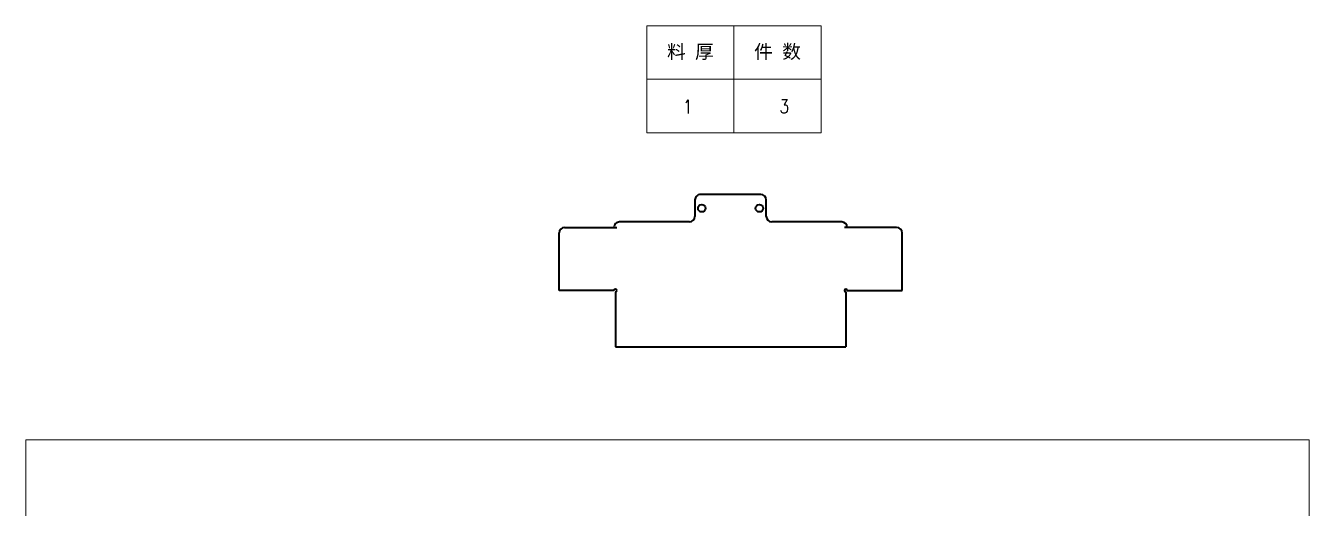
# Model space of a CAD drawing. Header units: millimetres. Extents: x 56439 to 57374, y -28702 to -27698.
# Drawn here: x 56439 to 57374, y -28049 to -27698 of the extents above; entities that cross this region are included whole.
import ezdxf
from ezdxf.enums import TextEntityAlignment as Align

# ---------------------------------------------------------------- set-up
doc = ezdxf.new("R2010")
doc.units = ezdxf.units.MM
doc.header["$LTSCALE"] = 0.5
doc.layers.add('标注线', color=3, linetype='Continuous', lineweight=18)
doc.layers.add('粗实线', color=7, linetype='Continuous', lineweight=35)
doc.styles.add('DIM', font='romans.shx', dxfattribs={"width": 0.8, "bigfont": 'bigfont.shx'})
doc.styles.get("Standard").update_dxf_attribs({"font": 'simplex.shx'})

# ---------------------------------------------------------------- blocks, each defined once
blk = doc.blocks.new('*T20')
at = {"color": 0, "linetype": 'ByBlock', "lineweight": -2, "transparency": 16777216}
for p, q in [((0, 0), (127, 0)), ((0, 0), (0, -78)), ((63.5, 0), (63.5, -78)), ((127, 0), (127, -78)), ((0, -39), (127, -39)), ((0, -78), (127, -78))]:
    blk.add_line(p, q, dxfattribs=at)
at = {"color": 0, "transparency": 16777216, "char_height": 10, "width": 60.5, "attachment_point": 5}
for s, insert in [('{\\fSimSun|b0|i0|c134|p2;料 厚}', (31.75, -19.5)), ('{\\fSimSun|b0|i0|c134|p2;件 数}', (95.25, -19.5))]:
    blk.add_mtext(s, dxfattribs=dict(at, insert=insert))
blk = doc.blocks.new('拆图参数')
blk.add_blockref('*T20', (-63.5, 78))
at = {"style": 'DIM', "width": 0.8}
blk.add_attdef('6', text='', height=10, dxfattribs=at).set_placement((-37.13, 18.91), align=Align.MIDDLE_LEFT)
blk.add_attdef('1', text='', height=10, dxfattribs=at).set_placement((36.65, 19.27), align=Align.MIDDLE_CENTER)

msp = doc.modelspace()

# ---------------------------------------------------------------- linework, layer by layer
at = {"layer": '标注线'}
msp.add_lwpolyline([(56438.919, -27999.189), (57374.491, -27999.189), (57374.491, -28701.544), (56438.919, -28701.544)], close=True, dxfattribs=at)
at = {"layer": '粗实线', "color": 7, "lineweight": 35}
for p, q in [((56974.697, -27820.546), (56930.697, -27820.546)), ((56926.697, -27824.546), (56926.697, -27836.546)), ((56978.697, -27836.546), (56978.697, -27824.546)), ((56922.697, -27840.546), (56871.697, -27840.546)), ((57033.697, -27840.546), (56982.697, -27840.546)), ((56827.697, -27890.546), (56827.697, -27848.546)), ((56831.697, -27844.546), (56867.697, -27844.546)), ((56867.697, -27844.546), (56869.697, -27844.546)), ((57037.697, -27844.546), (57035.697, -27844.546)), ((57073.697, -27844.546), (57037.697, -27844.546)), ((57077.697, -27890.546), (57077.697, -27848.546)), ((56867.697, -27890.546), (56827.697, -27890.546)), ((56868.697, -27891.546), (56868.697, -27931.546)), ((57036.697, -27891.546), (57036.697, -27931.546)), ((57037.697, -27890.546), (57077.697, -27890.546)), ((56868.697, -27931.546), (57036.697, -27931.546))]:
    msp.add_line(p, q, dxfattribs=at)
for centre in [(56931.697, -27830.546), (56973.697, -27830.546)]:
    msp.add_circle(centre, 2.75, dxfattribs=at)
for centre, radius, start, end in [((56930.697, -27824.546), 4, 90.000002, 180.000002), ((56974.697, -27824.546), 4, 0.000002, 90.000002), ((56871.697, -27844.546), 4, 90.000002, 180.000002), ((56922.697, -27836.546), 4, 270.000002, 0.000002), ((56982.697, -27836.546), 4, 180.000002, 270.000002), ((57033.697, -27844.546), 4, 0.000002, 90.000002), ((56831.697, -27848.546), 4, 90, 180), ((57073.697, -27848.546), 4, 360, 90), ((56868.697, -27890.546), 1, 270, 180), ((57036.697, -27890.546), 1, 0, 270)]:
    msp.add_arc(centre, radius, start, end, dxfattribs=at)

# ---------------------------------------------------------------- block references
at = {"layer": '标注线'}
msp.add_blockref('拆图参数', (56955.126, -27775.58), dxfattribs=at).add_auto_attribs({'1': '3', '6': '1'})

doc.saveas('drawing.dxf')
